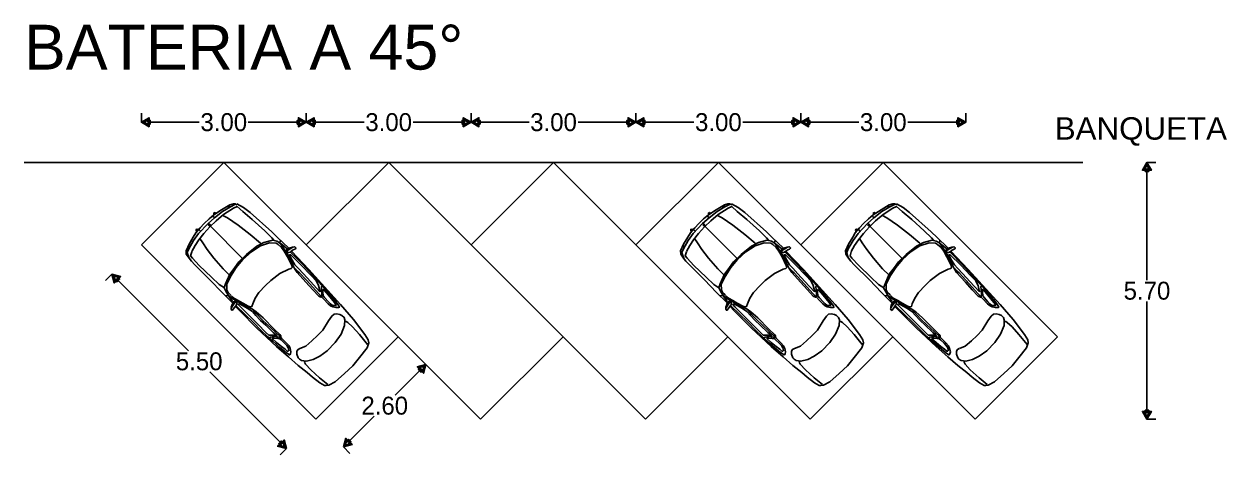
# Model space of a CAD drawing. Header units: millimetres. Extents: x 1475 to 1614, y 937 to 997.
# Drawn here: x 1586.7 to 1613.53, y 950.11 to 959.72 of the extents above; entities that cross this region are included whole.
import ezdxf

# ---------------------------------------------------------------- set-up
doc = ezdxf.new("R2010")
doc.units = ezdxf.units.MM
doc.styles.add('Century Gothic', font='GOTHIC.TTF')
doc.styles.get("Standard").update_dxf_attribs({"font": 'arial.ttf'})
doc.dimstyles.new('Mgc', dxfattribs={"dimscale": 50, "dimtxt": 0.008, "dimasz": 0.004, "dimexe": 0.004, "dimexo": 0, "dimgap": 0.0005, "dimtad": 0, "dimtih": 1, "dimtoh": 1, "dimzin": 1, "dimdsep": 46, "dimtxsty": 'Century Gothic', "dimblk": 'Flecha', "dimcen": 0, "dimclrd": 1, "dimclre": 1, "dimclrt": 256, "dimadec": 1, "dimazin": 0, "dimtfac": 1, "dimtofl": 0, "dimtmove": 0, "dimatfit": 3, "dimldrblk": 'Flecha', "dimfxl": 0, "dimfxlon": 1, "dimtolj": 1, "dimlwd": -1, "dimlwe": -1, "dimarcsym": 0})

# ---------------------------------------------------------------- blocks, each defined once
blk = doc.blocks.new('Flecha')
blk.add_hatch(color=256).paths.add_polyline_path([(-0.72, 0.05), (-1, 0.05), (-1, 0.2), (-0.87, 0.2), (-0.87, 0.5), (0, 0), (-0.87, -0.5), (-0.87, -0.2), (-1, -0.2), (-1, -0.05), (-0.72, -0.05), (-0.72, -0.24), (-0.3, 0), (-0.72, 0.24)])
blk.add_lwpolyline([(-0.72, 0.05), (-1, 0.05), (-1, 0.2), (-0.87, 0.2), (-0.87, 0.5), (0, 0), (-0.87, -0.5), (-0.87, -0.2), (-1, -0.2), (-1, -0.05), (-0.72, -0.05), (-0.72, -0.24), (-0.3, 0), (-0.72, 0.24), (-0.72, 0.05)])
blk = doc.blocks.new('*D54')
at = {"color": 1, "transparency": 16777216}
for p, q in [((1588.665, 954.136), (1588.524, 953.995)), ((1588.806, 953.995), (1590.374, 952.427)), ((1592.413, 950.388), (1590.845, 951.956)), ((1592.554, 950.247), (1592.413, 950.106))]:
    blk.add_line(p, q, dxfattribs=at)
at = {"layer": 'Defpoints', "color": 0, "transparency": 16777216}
for p in [(1589.32, 954.791), (1593.21, 950.902), (1592.554, 950.247)]:
    blk.add_point(p, dxfattribs=at)
at = {"color": 1, "transparency": 16777216, "xscale": 0.2, "yscale": 0.2, "zscale": 0.2}
for p, rotation in [((1588.665, 954.136), 134.9999999999983), ((1592.554, 950.247), 314.9999999999983)]:
    blk.add_blockref('Flecha', p, dxfattribs=dict(at, rotation=rotation))
at = {"transparency": 16777216, "insert": (1590.61, 952.191), "char_height": 0.4, "attachment_point": 5, "style": 'Century Gothic'}
blk.add_mtext('\\A1;5.50', dxfattribs=at)
blk = doc.blocks.new('*D55')
at = {"color": 1, "transparency": 16777216}
for p, q in [((1595.667, 952.121), (1595.809, 951.98)), ((1595.526, 951.98), (1594.983, 951.437)), ((1593.97, 950.424), (1594.513, 950.967)), ((1593.829, 950.283), (1593.97, 950.141))]:
    blk.add_line(p, q, dxfattribs=at)
at = {"layer": 'Defpoints', "color": 0, "transparency": 16777216}
for p in [(1595.048, 952.741), (1595.667, 952.121), (1593.21, 950.902)]:
    blk.add_point(p, dxfattribs=at)
at = {"color": 1, "transparency": 16777216, "xscale": 0.2, "yscale": 0.2, "zscale": 0.2}
for p, rotation in [((1595.667, 952.121), 45), ((1593.829, 950.283), 225)]:
    blk.add_blockref('Flecha', p, dxfattribs=dict(at, rotation=rotation))
at = {"transparency": 16777216, "insert": (1594.748, 951.202), "char_height": 0.4, "attachment_point": 5, "style": 'Century Gothic'}
blk.add_mtext('\\A1;2.60', dxfattribs=at)
blk = doc.blocks.new('*D56')
at = {"color": 1, "transparency": 16777216}
for p, q in [((1611.748, 956.63), (1611.948, 956.63)), ((1611.748, 956.43), (1611.748, 954.001)), ((1611.748, 951.102), (1611.748, 953.531)), ((1611.748, 950.902), (1611.948, 950.902))]:
    blk.add_line(p, q, dxfattribs=at)
at = {"layer": 'Defpoints', "color": 0, "transparency": 16777216}
for p in [(1607.917, 956.63), (1611.748, 956.63), (1607.917, 950.902)]:
    blk.add_point(p, dxfattribs=at)
at = {"color": 1, "transparency": 16777216, "xscale": 0.2, "yscale": 0.2, "zscale": 0.2}
for p, rotation in [((1611.748, 956.63), 90), ((1611.748, 950.902), 270)]:
    blk.add_blockref('Flecha', p, dxfattribs=dict(at, rotation=rotation))
at = {"transparency": 16777216, "insert": (1611.748, 953.766), "char_height": 0.4, "attachment_point": 5, "style": 'Century Gothic'}
blk.add_mtext('\\A1;5.70', dxfattribs=at)
blk = doc.blocks.new('*D57')
at = {"color": 1, "transparency": 16777216}
for p, q in [((1589.32, 957.525), (1589.32, 957.725)), ((1589.52, 957.525), (1590.613, 957.525)), ((1592.797, 957.525), (1591.705, 957.525)), ((1592.997, 957.525), (1592.997, 957.725))]:
    blk.add_line(p, q, dxfattribs=at)
at = {"layer": 'Defpoints', "color": 0, "transparency": 16777216}
for p in [(1592.997, 957.525), (1589.32, 954.791), (1592.997, 954.791)]:
    blk.add_point(p, dxfattribs=at)
at = {"color": 1, "transparency": 16777216, "xscale": 0.2, "yscale": 0.2, "zscale": 0.2, "rotation": 180}
blk.add_blockref('Flecha', (1589.32, 957.525), dxfattribs=at)
at = {"color": 1, "transparency": 16777216, "xscale": 0.2, "yscale": 0.2, "zscale": 0.2}
blk.add_blockref('Flecha', (1592.997, 957.525), dxfattribs=at)
at = {"transparency": 16777216, "insert": (1591.159, 957.525), "char_height": 0.4, "attachment_point": 5, "style": 'Century Gothic'}
blk.add_mtext('\\A1;3.00', dxfattribs=at)
blk = doc.blocks.new('*D58')
at = {"color": 1, "transparency": 16777216}
for p, q in [((1592.997, 957.525), (1592.997, 957.725)), ((1593.197, 957.525), (1594.29, 957.525)), ((1596.474, 957.525), (1595.382, 957.525)), ((1596.674, 957.525), (1596.674, 957.725))]:
    blk.add_line(p, q, dxfattribs=at)
at = {"layer": 'Defpoints', "color": 0, "transparency": 16777216}
for p in [(1596.674, 957.525), (1592.997, 954.791), (1596.674, 954.791)]:
    blk.add_point(p, dxfattribs=at)
at = {"color": 1, "transparency": 16777216, "xscale": 0.2, "yscale": 0.2, "zscale": 0.2, "rotation": 180}
blk.add_blockref('Flecha', (1592.997, 957.525), dxfattribs=at)
at = {"color": 1, "transparency": 16777216, "xscale": 0.2, "yscale": 0.2, "zscale": 0.2}
blk.add_blockref('Flecha', (1596.674, 957.525), dxfattribs=at)
at = {"transparency": 16777216, "insert": (1594.836, 957.525), "char_height": 0.4, "attachment_point": 5, "style": 'Century Gothic'}
blk.add_mtext('\\A1;3.00', dxfattribs=at)
blk = doc.blocks.new('*D59')
at = {"color": 1, "transparency": 16777216}
for p, q in [((1596.674, 957.525), (1596.674, 957.725)), ((1596.874, 957.525), (1597.967, 957.525)), ((1600.151, 957.525), (1599.059, 957.525)), ((1600.351, 957.525), (1600.351, 957.725))]:
    blk.add_line(p, q, dxfattribs=at)
at = {"layer": 'Defpoints', "color": 0, "transparency": 16777216}
for p in [(1600.351, 957.525), (1596.674, 954.791), (1600.351, 954.791)]:
    blk.add_point(p, dxfattribs=at)
at = {"color": 1, "transparency": 16777216, "xscale": 0.2, "yscale": 0.2, "zscale": 0.2, "rotation": 180}
blk.add_blockref('Flecha', (1596.674, 957.525), dxfattribs=at)
at = {"color": 1, "transparency": 16777216, "xscale": 0.2, "yscale": 0.2, "zscale": 0.2}
blk.add_blockref('Flecha', (1600.351, 957.525), dxfattribs=at)
at = {"transparency": 16777216, "insert": (1598.513, 957.525), "char_height": 0.4, "attachment_point": 5, "style": 'Century Gothic'}
blk.add_mtext('\\A1;3.00', dxfattribs=at)
blk = doc.blocks.new('*D60')
at = {"color": 1, "transparency": 16777216}
for p, q in [((1600.351, 957.525), (1600.351, 957.725)), ((1600.551, 957.525), (1601.643, 957.525)), ((1603.828, 957.525), (1602.736, 957.525)), ((1604.028, 957.525), (1604.028, 957.725))]:
    blk.add_line(p, q, dxfattribs=at)
at = {"layer": 'Defpoints', "color": 0, "transparency": 16777216}
for p in [(1604.028, 957.525), (1600.351, 954.791), (1604.028, 954.791)]:
    blk.add_point(p, dxfattribs=at)
at = {"color": 1, "transparency": 16777216, "xscale": 0.2, "yscale": 0.2, "zscale": 0.2, "rotation": 180}
blk.add_blockref('Flecha', (1600.351, 957.525), dxfattribs=at)
at = {"color": 1, "transparency": 16777216, "xscale": 0.2, "yscale": 0.2, "zscale": 0.2}
blk.add_blockref('Flecha', (1604.028, 957.525), dxfattribs=at)
at = {"transparency": 16777216, "insert": (1602.19, 957.525), "char_height": 0.4, "attachment_point": 5, "style": 'Century Gothic'}
blk.add_mtext('\\A1;3.00', dxfattribs=at)
blk = doc.blocks.new('*D61')
at = {"color": 1, "transparency": 16777216}
for p, q in [((1604.028, 957.525), (1604.028, 957.725)), ((1604.228, 957.525), (1605.32, 957.525)), ((1607.505, 957.525), (1606.413, 957.525)), ((1607.705, 957.525), (1607.705, 957.725))]:
    blk.add_line(p, q, dxfattribs=at)
at = {"layer": 'Defpoints', "color": 0, "transparency": 16777216}
for p in [(1607.705, 957.525), (1604.028, 954.791), (1607.705, 954.791)]:
    blk.add_point(p, dxfattribs=at)
at = {"color": 1, "transparency": 16777216, "xscale": 0.2, "yscale": 0.2, "zscale": 0.2, "rotation": 180}
blk.add_blockref('Flecha', (1604.028, 957.525), dxfattribs=at)
at = {"color": 1, "transparency": 16777216, "xscale": 0.2, "yscale": 0.2, "zscale": 0.2}
blk.add_blockref('Flecha', (1607.705, 957.525), dxfattribs=at)
at = {"transparency": 16777216, "insert": (1605.867, 957.525), "char_height": 0.4, "attachment_point": 5, "style": 'Century Gothic'}
blk.add_mtext('\\A1;3.00', dxfattribs=at)

msp = doc.modelspace()

# ---------------------------------------------------------------- linework, layer by layer
for p, q in [((1586.704, 956.63), (1610.321, 956.63)), ((1591.159, 956.63), (1589.32, 954.791)), ((1591.159, 956.63), (1589.32, 954.791)), ((1595.048, 952.741), (1591.159, 956.63)), ((1595.048, 952.741), (1591.159, 956.63)), ((1594.836, 956.63), (1592.997, 954.791)), ((1594.836, 956.63), (1592.997, 954.791)), ((1598.725, 952.741), (1594.836, 956.63)), ((1598.725, 952.741), (1594.836, 956.63)), ((1598.513, 956.63), (1596.674, 954.791)), ((1598.513, 956.63), (1596.674, 954.791)), ((1602.402, 952.741), (1598.513, 956.63)), ((1602.402, 952.741), (1598.513, 956.63)), ((1602.19, 956.63), (1600.351, 954.791)), ((1602.19, 956.63), (1600.351, 954.791)), ((1606.079, 952.741), (1602.19, 956.63)), ((1606.079, 952.741), (1602.19, 956.63)), ((1605.867, 956.63), (1604.028, 954.791)), ((1605.867, 956.63), (1604.028, 954.791)), ((1609.756, 952.741), (1605.867, 956.63)), ((1609.756, 952.741), (1605.867, 956.63)), ((1589.32, 954.791), (1593.21, 950.902)), ((1589.32, 954.791), (1593.21, 950.902)), ((1592.997, 954.791), (1596.886, 950.902)), ((1592.997, 954.791), (1596.886, 950.902)), ((1596.674, 954.791), (1600.563, 950.902)), ((1596.674, 954.791), (1600.563, 950.902)), ((1600.351, 954.791), (1604.24, 950.902)), ((1600.351, 954.791), (1604.24, 950.902)), ((1604.028, 954.791), (1607.917, 950.902)), ((1604.028, 954.791), (1607.917, 950.902)), ((1593.21, 950.902), (1595.048, 952.741)), ((1593.21, 950.902), (1595.048, 952.741)), ((1596.886, 950.902), (1598.725, 952.741)), ((1596.886, 950.902), (1598.725, 952.741)), ((1600.563, 950.902), (1602.402, 952.741)), ((1600.563, 950.902), (1602.402, 952.741)), ((1604.24, 950.902), (1606.079, 952.741)), ((1604.24, 950.902), (1606.079, 952.741)), ((1607.917, 950.902), (1609.756, 952.741)), ((1607.917, 950.902), (1609.756, 952.741))]:
    msp.add_line(p, q)
at = {"color": 0, "linetype": 'ByBlock'}
for points in [[(1591.344, 953.503), (1591.119, 953.727), (1590.849, 954.012), (1590.512, 954.349), (1590.435, 954.426), (1590.383, 954.492), (1590.321, 954.583), (1590.316, 954.661), (1590.385, 954.807), (1590.477, 954.961), (1590.533, 955.057), (1590.63, 955.169), (1590.721, 955.268), (1590.829, 955.368), (1590.937, 955.46), (1591.11, 955.571), (1591.292, 955.683), (1591.372, 955.708), (1591.422, 955.705)], [(1590.387, 954.491), (1590.364, 954.553), (1590.345, 954.619), (1590.378, 954.7), (1590.486, 954.885), (1590.596, 955.041), (1590.807, 955.268), (1590.952, 955.397), (1591.128, 955.535), (1591.305, 955.642), (1591.422, 955.696), (1591.459, 955.687)], [(1590.445, 954.642), (1590.519, 954.778), (1590.604, 954.901), (1590.716, 955.045), (1590.851, 955.195), (1590.987, 955.324), (1591.156, 955.469), (1591.374, 955.61), (1591.455, 955.644), (1591.581, 955.537), (1591.793, 955.353), (1592.072, 955.103), (1592.231, 954.944), (1592.278, 954.897)], [(1591.25, 955.649), (1591.301, 955.646)], [(1591.452, 955.703), (1591.601, 955.627), (1591.745, 955.511), (1592.229, 955.085), (1592.359, 954.955), (1592.602, 954.726)], [(1602.375, 953.503), (1602.15, 953.727), (1601.88, 954.012), (1601.543, 954.349), (1601.466, 954.426), (1601.414, 954.492), (1601.352, 954.583), (1601.347, 954.661), (1601.415, 954.807), (1601.508, 954.961), (1601.564, 955.057), (1601.661, 955.169), (1601.752, 955.268), (1601.86, 955.368), (1601.968, 955.46), (1602.141, 955.571), (1602.323, 955.683), (1602.402, 955.708), (1602.453, 955.705)], [(1601.418, 954.491), (1601.395, 954.553), (1601.375, 954.619), (1601.409, 954.7), (1601.517, 954.885), (1601.627, 955.041), (1601.838, 955.268), (1601.983, 955.397), (1602.159, 955.535), (1602.336, 955.642), (1602.453, 955.696), (1602.49, 955.687)], [(1601.476, 954.642), (1601.55, 954.778), (1601.634, 954.901), (1601.747, 955.045), (1601.881, 955.195), (1602.018, 955.324), (1602.187, 955.469), (1602.405, 955.61), (1602.486, 955.644), (1602.612, 955.537), (1602.824, 955.353), (1603.103, 955.103), (1603.262, 954.944), (1603.309, 954.897)], [(1602.281, 955.649), (1602.332, 955.646)], [(1602.483, 955.703), (1602.631, 955.627), (1602.776, 955.511), (1603.26, 955.085), (1603.39, 954.955), (1603.633, 954.726)], [(1606.052, 953.503), (1605.827, 953.727), (1605.557, 954.012), (1605.22, 954.349), (1605.143, 954.426), (1605.091, 954.492), (1605.029, 954.583), (1605.024, 954.661), (1605.092, 954.807), (1605.185, 954.961), (1605.241, 955.057), (1605.338, 955.169), (1605.429, 955.268), (1605.537, 955.368), (1605.645, 955.46), (1605.818, 955.571), (1606, 955.683), (1606.079, 955.708), (1606.13, 955.705)], [(1605.095, 954.491), (1605.072, 954.553), (1605.052, 954.619), (1605.086, 954.7), (1605.194, 954.885), (1605.304, 955.041), (1605.514, 955.268), (1605.66, 955.397), (1605.836, 955.535), (1606.013, 955.642), (1606.13, 955.696), (1606.167, 955.687)], [(1605.153, 954.642), (1605.226, 954.778), (1605.311, 954.901), (1605.424, 955.045), (1605.558, 955.195), (1605.695, 955.324), (1605.863, 955.469), (1606.082, 955.61), (1606.163, 955.644), (1606.289, 955.537), (1606.501, 955.353), (1606.78, 955.103), (1606.939, 954.944), (1606.986, 954.897)], [(1605.958, 955.649), (1606.009, 955.646)], [(1606.16, 955.703), (1606.308, 955.627), (1606.453, 955.511), (1606.937, 955.085), (1607.067, 954.955), (1607.31, 954.726)], [(1590.916, 955.424), (1590.944, 955.405)], [(1590.983, 955.499), (1590.963, 955.509), (1590.946, 955.508), (1590.936, 955.498), (1590.939, 955.486), (1590.946, 955.469)], [(1591.14, 955.446), (1591.242, 955.392), (1591.478, 955.232), (1591.747, 955.02), (1591.976, 954.829)], [(1601.947, 955.424), (1601.975, 955.405)], [(1602.014, 955.499), (1601.994, 955.509), (1601.977, 955.508), (1601.967, 955.498), (1601.97, 955.486), (1601.977, 955.469)], [(1602.171, 955.446), (1602.273, 955.392), (1602.509, 955.232), (1602.778, 955.02), (1603.007, 954.829)], [(1605.624, 955.424), (1605.652, 955.405)], [(1605.691, 955.499), (1605.671, 955.509), (1605.654, 955.508), (1605.644, 955.498), (1605.647, 955.486), (1605.654, 955.469)], [(1605.848, 955.446), (1605.95, 955.392), (1606.186, 955.232), (1606.455, 955.02), (1606.684, 954.829)], [(1590.582, 955.136), (1590.566, 955.143), (1590.544, 955.136), (1590.542, 955.119), (1590.544, 955.098)], [(1590.613, 955.129), (1590.64, 955.093)], [(1590.809, 955.239), (1590.828, 955.219), (1590.836, 955.212), (1590.85, 955.226), (1590.856, 955.239), (1590.844, 955.251), (1590.823, 955.253), (1590.814, 955.244)], [(1590.867, 955.201), (1591.572, 954.496)], [(1601.613, 955.136), (1601.596, 955.143), (1601.575, 955.136), (1601.573, 955.119), (1601.575, 955.098)], [(1601.644, 955.129), (1601.67, 955.093)], [(1601.84, 955.239), (1601.859, 955.219), (1601.867, 955.212), (1601.881, 955.226), (1601.887, 955.239), (1601.875, 955.251), (1601.854, 955.253), (1601.844, 955.244)], [(1601.898, 955.201), (1602.603, 954.496)], [(1605.29, 955.136), (1605.273, 955.143), (1605.252, 955.136), (1605.25, 955.119), (1605.252, 955.098)], [(1605.321, 955.129), (1605.347, 955.093)], [(1605.516, 955.239), (1605.536, 955.219), (1605.544, 955.212), (1605.558, 955.226), (1605.564, 955.239), (1605.552, 955.251), (1605.531, 955.253), (1605.521, 955.244)], [(1605.575, 955.201), (1606.28, 954.496)], [(1590.628, 954.931), (1590.689, 954.833), (1590.791, 954.685), (1590.938, 954.492), (1591.144, 954.258), (1591.288, 954.114)], [(1592.574, 954.703), (1592.465, 954.79), (1592.397, 954.847), (1592.341, 954.871), (1592.25, 954.896), (1592.054, 954.842), (1591.899, 954.758), (1591.666, 954.579), (1591.497, 954.41), (1591.406, 954.284), (1591.294, 954.135), (1591.199, 953.925), (1591.165, 953.829), (1591.207, 953.755), (1591.27, 953.648), (1591.356, 953.53)], [(1591.328, 953.644), (1591.382, 953.601), (1591.48, 953.547), (1591.582, 953.489), (1591.702, 953.422), (1591.75, 953.408), (1591.785, 953.416), (1591.805, 953.472), (1591.862, 953.6), (1591.943, 953.725), (1592.091, 953.882), (1592.205, 953.996), (1592.411, 954.149), (1592.606, 954.246), (1592.662, 954.267), (1592.684, 954.288), (1592.673, 954.331), (1592.58, 954.523), (1592.509, 954.648), (1592.449, 954.73), (1592.372, 954.796), (1592.327, 954.83), (1592.18, 954.835), (1591.978, 954.766), (1591.774, 954.633), (1591.586, 954.463), (1591.436, 954.286), (1591.309, 954.088), (1591.223, 953.913), (1591.225, 953.791), (1591.253, 953.73), (1591.302, 953.681), (1591.325, 953.659)], [(1592.423, 954.896), (1592.411, 954.837), (1592.462, 954.76), (1592.576, 954.58), (1592.692, 954.354), (1592.738, 954.261), (1592.794, 954.173), (1592.99, 953.958), (1593.143, 953.785), (1593.276, 953.645), (1593.324, 953.624), (1593.346, 953.635), (1593.347, 953.679), (1593.34, 953.79), (1593.336, 953.86), (1593.35, 953.879), (1593.36, 953.894)], [(1601.659, 954.931), (1601.72, 954.833), (1601.822, 954.685), (1601.969, 954.492), (1602.175, 954.258), (1602.319, 954.114)], [(1603.604, 954.703), (1603.496, 954.79), (1603.428, 954.847), (1603.371, 954.871), (1603.281, 954.896), (1603.085, 954.842), (1602.93, 954.758), (1602.697, 954.579), (1602.528, 954.41), (1602.437, 954.284), (1602.324, 954.135), (1602.23, 953.925), (1602.196, 953.829), (1602.238, 953.755), (1602.3, 953.648), (1602.387, 953.53)], [(1602.359, 953.644), (1602.413, 953.601), (1602.511, 953.547), (1602.612, 953.489), (1602.733, 953.422), (1602.781, 953.408), (1602.816, 953.416), (1602.836, 953.472), (1602.893, 953.6), (1602.974, 953.725), (1603.121, 953.882), (1603.236, 953.996), (1603.442, 954.149), (1603.637, 954.246), (1603.693, 954.267), (1603.715, 954.288), (1603.704, 954.331), (1603.611, 954.523), (1603.54, 954.648), (1603.48, 954.73), (1603.403, 954.796), (1603.358, 954.83), (1603.211, 954.835), (1603.009, 954.766), (1602.805, 954.633), (1602.616, 954.463), (1602.467, 954.286), (1602.339, 954.088), (1602.253, 953.913), (1602.256, 953.791), (1602.284, 953.73), (1602.333, 953.681), (1602.355, 953.659)], [(1603.454, 954.896), (1603.442, 954.837), (1603.493, 954.76), (1603.607, 954.58), (1603.723, 954.354), (1603.769, 954.261), (1603.825, 954.173), (1604.021, 953.958), (1604.174, 953.785), (1604.307, 953.645), (1604.355, 953.624), (1604.376, 953.635), (1604.378, 953.679), (1604.371, 953.79), (1604.366, 953.86), (1604.38, 953.879), (1604.391, 953.894)], [(1605.336, 954.931), (1605.397, 954.833), (1605.499, 954.685), (1605.646, 954.492), (1605.852, 954.258), (1605.996, 954.114)], [(1607.281, 954.703), (1607.173, 954.79), (1607.105, 954.847), (1607.048, 954.871), (1606.958, 954.896), (1606.762, 954.842), (1606.607, 954.758), (1606.374, 954.579), (1606.205, 954.41), (1606.114, 954.284), (1606.001, 954.135), (1605.907, 953.925), (1605.873, 953.829), (1605.915, 953.755), (1605.977, 953.648), (1606.064, 953.53)], [(1606.036, 953.644), (1606.09, 953.601), (1606.188, 953.547), (1606.289, 953.489), (1606.41, 953.422), (1606.458, 953.408), (1606.493, 953.416), (1606.513, 953.472), (1606.57, 953.6), (1606.651, 953.725), (1606.798, 953.882), (1606.912, 953.996), (1607.119, 954.149), (1607.314, 954.246), (1607.37, 954.267), (1607.392, 954.288), (1607.381, 954.331), (1607.288, 954.523), (1607.217, 954.648), (1607.157, 954.73), (1607.08, 954.796), (1607.035, 954.83), (1606.888, 954.835), (1606.686, 954.766), (1606.482, 954.633), (1606.293, 954.463), (1606.144, 954.286), (1606.016, 954.088), (1605.93, 953.913), (1605.933, 953.791), (1605.961, 953.73), (1606.01, 953.681), (1606.032, 953.659)], [(1607.131, 954.896), (1607.119, 954.837), (1607.17, 954.76), (1607.284, 954.58), (1607.4, 954.354), (1607.446, 954.261), (1607.502, 954.173), (1607.698, 953.958), (1607.851, 953.785), (1607.984, 953.645), (1608.032, 953.624), (1608.053, 953.635), (1608.055, 953.679), (1608.048, 953.79), (1608.043, 953.86), (1608.057, 953.879), (1608.067, 953.894)], [(1590.377, 954.776), (1590.39, 954.735)], [(1590.444, 954.633), (1590.418, 954.545), (1590.46, 954.494), (1590.611, 954.334), (1590.884, 954.071), (1591.056, 953.908), (1591.172, 953.83)], [(1592.666, 954.648), (1593.055, 954.245), (1593.763, 953.464), (1594.055, 953.129), (1594.307, 952.791), (1594.38, 952.674), (1594.392, 952.604), (1594.356, 952.497), (1594.184, 952.278), (1594.036, 952.094), (1593.85, 951.92), (1593.643, 951.737), (1593.5, 951.664), (1593.44, 951.652), (1593.408, 951.655), (1593.303, 951.716), (1593.14, 951.837), (1593.02, 951.941), (1592.821, 952.097), (1592.6, 952.29), (1592.338, 952.523), (1591.898, 952.934), (1591.514, 953.318), (1591.419, 953.413)], [(1592.707, 954.74), (1592.69, 954.743), (1592.615, 954.72), (1592.586, 954.708), (1592.573, 954.694), (1592.561, 954.675), (1592.561, 954.661), (1592.57, 954.642), (1592.582, 954.627), (1592.594, 954.622), (1592.612, 954.624), (1592.636, 954.631), (1592.662, 954.648), (1592.682, 954.664), (1592.707, 954.679), (1592.741, 954.695), (1592.762, 954.708), (1592.765, 954.719), (1592.764, 954.727), (1592.756, 954.735), (1592.742, 954.746), (1592.733, 954.746), (1592.702, 954.737), (1592.637, 954.701), (1592.565, 954.655)], [(1592.649, 954.631), (1592.918, 954.35), (1593.204, 954.044), (1593.408, 953.82), (1593.655, 953.528), (1593.725, 953.432), (1593.736, 953.4), (1593.718, 953.393), (1593.657, 953.396), (1593.587, 953.406), (1593.54, 953.434), (1593.485, 953.475), (1593.276, 953.698), (1593, 954), (1592.849, 954.164), (1592.784, 954.222), (1592.753, 954.254)], [(1601.408, 954.776), (1601.421, 954.735)], [(1601.475, 954.633), (1601.449, 954.545), (1601.491, 954.494), (1601.642, 954.334), (1601.915, 954.071), (1602.086, 953.908), (1602.203, 953.83)], [(1603.697, 954.648), (1604.086, 954.245), (1604.794, 953.464), (1605.086, 953.129), (1605.338, 952.791), (1605.411, 952.674), (1605.423, 952.604), (1605.386, 952.497), (1605.215, 952.278), (1605.067, 952.094), (1604.881, 951.92), (1604.674, 951.737), (1604.531, 951.664), (1604.471, 951.652), (1604.439, 951.655), (1604.334, 951.716), (1604.171, 951.837), (1604.051, 951.941), (1603.852, 952.097), (1603.631, 952.29), (1603.369, 952.523), (1602.929, 952.934), (1602.545, 953.318), (1602.45, 953.413)], [(1603.737, 954.74), (1603.721, 954.743), (1603.646, 954.72), (1603.617, 954.708), (1603.603, 954.694), (1603.591, 954.675), (1603.592, 954.661), (1603.6, 954.642), (1603.613, 954.627), (1603.625, 954.622), (1603.643, 954.624), (1603.667, 954.631), (1603.693, 954.648), (1603.713, 954.664), (1603.738, 954.679), (1603.772, 954.695), (1603.793, 954.708), (1603.796, 954.719), (1603.795, 954.727), (1603.787, 954.735), (1603.772, 954.746), (1603.764, 954.746), (1603.733, 954.737), (1603.668, 954.701), (1603.595, 954.655)], [(1603.68, 954.631), (1603.949, 954.35), (1604.235, 954.044), (1604.439, 953.82), (1604.686, 953.528), (1604.756, 953.432), (1604.767, 953.4), (1604.749, 953.393), (1604.687, 953.396), (1604.618, 953.406), (1604.571, 953.434), (1604.516, 953.475), (1604.306, 953.698), (1604.031, 954), (1603.88, 954.164), (1603.815, 954.222), (1603.783, 954.254)], [(1605.085, 954.776), (1605.098, 954.735)], [(1605.152, 954.633), (1605.126, 954.545), (1605.168, 954.494), (1605.319, 954.334), (1605.592, 954.071), (1605.763, 953.908), (1605.88, 953.83)], [(1607.374, 954.648), (1607.763, 954.245), (1608.471, 953.464), (1608.763, 953.129), (1609.015, 952.791), (1609.088, 952.674), (1609.1, 952.604), (1609.063, 952.497), (1608.892, 952.278), (1608.744, 952.094), (1608.558, 951.92), (1608.351, 951.737), (1608.208, 951.664), (1608.148, 951.652), (1608.115, 951.655), (1608.011, 951.716), (1607.848, 951.837), (1607.728, 951.941), (1607.529, 952.097), (1607.308, 952.29), (1607.046, 952.523), (1606.606, 952.934), (1606.222, 953.318), (1606.127, 953.413)], [(1607.414, 954.74), (1607.398, 954.743), (1607.323, 954.72), (1607.294, 954.708), (1607.28, 954.694), (1607.268, 954.675), (1607.269, 954.661), (1607.277, 954.642), (1607.289, 954.627), (1607.302, 954.622), (1607.32, 954.624), (1607.344, 954.631), (1607.37, 954.648), (1607.39, 954.664), (1607.415, 954.679), (1607.449, 954.695), (1607.47, 954.708), (1607.473, 954.719), (1607.472, 954.727), (1607.464, 954.735), (1607.449, 954.746), (1607.441, 954.746), (1607.41, 954.737), (1607.345, 954.701), (1607.272, 954.655)], [(1607.357, 954.631), (1607.626, 954.35), (1607.912, 954.044), (1608.116, 953.82), (1608.363, 953.528), (1608.433, 953.432), (1608.444, 953.4), (1608.426, 953.393), (1608.364, 953.396), (1608.295, 953.406), (1608.248, 953.434), (1608.193, 953.475), (1607.983, 953.698), (1607.708, 954), (1607.557, 954.164), (1607.492, 954.222), (1607.46, 954.254)], [(1591.201, 953.657), (1591.241, 953.661), (1591.284, 953.649), (1591.361, 953.59), (1591.495, 953.511), (1591.64, 953.434), (1591.738, 953.386), (1591.799, 953.356), (1591.884, 953.295), (1592.037, 953.16), (1592.285, 952.913), (1592.409, 952.789), (1592.431, 952.761), (1592.432, 952.741), (1592.421, 952.721), (1592.384, 952.734), (1592.274, 952.745), (1592.2, 952.732), (1592.174, 952.716), (1592.164, 952.701)], [(1591.328, 953.382), (1591.324, 953.402), (1591.336, 953.435), (1591.35, 953.476), (1591.362, 953.505), (1591.382, 953.522), (1591.402, 953.529), (1591.421, 953.524), (1591.438, 953.514), (1591.446, 953.502), (1591.446, 953.481), (1591.444, 953.461), (1591.435, 953.443), (1591.424, 953.428), (1591.392, 953.384), (1591.354, 953.335), (1591.346, 953.33), (1591.338, 953.331), (1591.33, 953.34), (1591.324, 953.35), (1591.322, 953.367), (1591.327, 953.377), (1591.338, 953.4), (1591.379, 953.462), (1591.408, 953.505), (1591.423, 953.522)], [(1592.16, 952.778), (1592.21, 952.778), (1592.285, 952.777), (1592.345, 952.76), (1592.328, 952.784), (1592.261, 952.838), (1592.094, 952.999), (1591.979, 953.107), (1591.876, 953.216), (1591.796, 953.303), (1591.742, 953.344), (1591.645, 953.399), (1591.508, 953.474), (1591.479, 953.465), (1591.486, 953.452), (1591.529, 953.409), (1591.671, 953.268), (1591.923, 953.015), (1592.092, 952.846), (1592.16, 952.778)], [(1602.232, 953.657), (1602.271, 953.661), (1602.315, 953.649), (1602.392, 953.59), (1602.526, 953.511), (1602.671, 953.434), (1602.769, 953.386), (1602.83, 953.356), (1602.915, 953.295), (1603.068, 953.16), (1603.316, 952.913), (1603.439, 952.789), (1603.462, 952.761), (1603.463, 952.741), (1603.452, 952.721), (1603.415, 952.734), (1603.305, 952.745), (1603.231, 952.732), (1603.205, 952.716), (1603.195, 952.701)], [(1602.358, 953.382), (1602.355, 953.402), (1602.367, 953.435), (1602.38, 953.476), (1602.392, 953.505), (1602.413, 953.522), (1602.433, 953.529), (1602.452, 953.524), (1602.469, 953.514), (1602.477, 953.502), (1602.477, 953.481), (1602.475, 953.461), (1602.466, 953.443), (1602.455, 953.428), (1602.423, 953.384), (1602.385, 953.335), (1602.376, 953.33), (1602.369, 953.331), (1602.361, 953.34), (1602.355, 953.35), (1602.353, 953.367), (1602.357, 953.377), (1602.369, 953.4), (1602.41, 953.462), (1602.438, 953.505), (1602.454, 953.522)], [(1603.191, 952.778), (1603.241, 952.778), (1603.316, 952.777), (1603.376, 952.76), (1603.358, 952.784), (1603.292, 952.838), (1603.124, 952.999), (1603.01, 953.107), (1602.907, 953.216), (1602.827, 953.303), (1602.773, 953.344), (1602.676, 953.399), (1602.539, 953.474), (1602.51, 953.465), (1602.517, 953.452), (1602.56, 953.409), (1602.701, 953.268), (1602.954, 953.015), (1603.123, 952.846), (1603.191, 952.778)], [(1605.909, 953.657), (1605.948, 953.661), (1605.992, 953.649), (1606.069, 953.59), (1606.203, 953.511), (1606.348, 953.434), (1606.446, 953.386), (1606.507, 953.356), (1606.592, 953.295), (1606.745, 953.16), (1606.993, 952.913), (1607.116, 952.789), (1607.139, 952.761), (1607.139, 952.741), (1607.129, 952.721), (1607.092, 952.734), (1606.982, 952.745), (1606.908, 952.732), (1606.881, 952.716), (1606.872, 952.701)], [(1606.035, 953.382), (1606.032, 953.402), (1606.044, 953.435), (1606.057, 953.476), (1606.069, 953.505), (1606.09, 953.522), (1606.109, 953.529), (1606.129, 953.524), (1606.146, 953.514), (1606.154, 953.502), (1606.154, 953.481), (1606.152, 953.461), (1606.143, 953.443), (1606.132, 953.428), (1606.1, 953.384), (1606.062, 953.335), (1606.053, 953.33), (1606.046, 953.331), (1606.038, 953.34), (1606.032, 953.35), (1606.03, 953.367), (1606.034, 953.377), (1606.046, 953.4), (1606.087, 953.462), (1606.115, 953.505), (1606.13, 953.522)], [(1606.868, 952.778), (1606.918, 952.778), (1606.993, 952.777), (1607.053, 952.76), (1607.035, 952.784), (1606.969, 952.838), (1606.801, 952.999), (1606.687, 953.107), (1606.584, 953.216), (1606.504, 953.303), (1606.45, 953.344), (1606.353, 953.399), (1606.216, 953.474), (1606.187, 953.465), (1606.194, 953.452), (1606.237, 953.409), (1606.378, 953.268), (1606.631, 953.015), (1606.8, 952.846), (1606.868, 952.778)], [(1591.434, 953.43), (1591.622, 953.249), (1591.819, 953.058), (1591.988, 952.889), (1592.14, 952.743), (1592.25, 952.645), (1592.411, 952.503), (1592.547, 952.392), (1592.622, 952.335), (1592.63, 952.339), (1592.646, 952.36), (1592.656, 952.405), (1592.639, 952.479), (1592.614, 952.54), (1592.552, 952.609), (1592.448, 952.707), (1592.423, 952.738), (1592.301, 952.848), (1592.126, 953.016), (1592.014, 953.122), (1591.901, 953.235), (1591.851, 953.291), (1591.818, 953.33)], [(1592.854, 952.483), (1592.814, 952.458), (1592.789, 952.418), (1592.79, 952.351), (1592.821, 952.274), (1592.846, 952.24), (1592.894, 952.211), (1593.001, 952.196), (1593.152, 952.232), (1593.298, 952.309), (1593.465, 952.431), (1593.646, 952.612), (1593.774, 952.801), (1593.852, 952.993), (1593.856, 953.12), (1593.84, 953.172), (1593.795, 953.218), (1593.746, 953.238), (1593.677, 953.252), (1593.617, 953.246), (1593.567, 953.204), (1593.494, 953.1), (1593.368, 952.891), (1593.251, 952.766), (1593.126, 952.649), (1592.989, 952.534), (1592.858, 952.479)], [(1602.465, 953.43), (1602.652, 953.249), (1602.85, 953.058), (1603.019, 952.889), (1603.171, 952.743), (1603.281, 952.645), (1603.442, 952.503), (1603.578, 952.392), (1603.653, 952.335), (1603.661, 952.339), (1603.677, 952.36), (1603.687, 952.405), (1603.67, 952.479), (1603.645, 952.54), (1603.583, 952.609), (1603.479, 952.707), (1603.454, 952.738), (1603.331, 952.848), (1603.157, 953.016), (1603.045, 953.122), (1602.931, 953.235), (1602.882, 953.291), (1602.849, 953.33)], [(1603.885, 952.483), (1603.845, 952.458), (1603.82, 952.418), (1603.821, 952.351), (1603.852, 952.274), (1603.877, 952.24), (1603.925, 952.211), (1604.032, 952.196), (1604.182, 952.232), (1604.329, 952.309), (1604.496, 952.431), (1604.677, 952.612), (1604.805, 952.801), (1604.883, 952.993), (1604.887, 953.12), (1604.871, 953.172), (1604.825, 953.218), (1604.777, 953.238), (1604.707, 953.252), (1604.648, 953.246), (1604.598, 953.204), (1604.525, 953.1), (1604.399, 952.891), (1604.282, 952.766), (1604.157, 952.649), (1604.02, 952.534), (1603.889, 952.479)], [(1606.142, 953.43), (1606.329, 953.249), (1606.527, 953.058), (1606.696, 952.889), (1606.848, 952.743), (1606.958, 952.645), (1607.119, 952.503), (1607.255, 952.392), (1607.329, 952.335), (1607.338, 952.339), (1607.354, 952.36), (1607.364, 952.405), (1607.347, 952.479), (1607.322, 952.54), (1607.26, 952.609), (1607.155, 952.707), (1607.131, 952.738), (1607.008, 952.848), (1606.834, 953.016), (1606.722, 953.122), (1606.608, 953.235), (1606.558, 953.291), (1606.526, 953.33)], [(1607.562, 952.483), (1607.522, 952.458), (1607.497, 952.418), (1607.498, 952.351), (1607.529, 952.274), (1607.554, 952.24), (1607.602, 952.211), (1607.709, 952.196), (1607.859, 952.232), (1608.005, 952.309), (1608.173, 952.431), (1608.354, 952.612), (1608.482, 952.801), (1608.56, 952.993), (1608.564, 953.12), (1608.548, 953.172), (1608.502, 953.218), (1608.454, 953.238), (1608.384, 953.252), (1608.325, 953.246), (1608.275, 953.204), (1608.201, 953.1), (1608.076, 952.891), (1607.959, 952.766), (1607.834, 952.649), (1607.697, 952.534), (1607.566, 952.479)], [(1593.869, 953.079), (1593.89, 953.085), (1593.925, 953.059), (1594.033, 952.961), (1594.184, 952.792), (1594.367, 952.571)], [(1604.899, 953.079), (1604.921, 953.085), (1604.956, 953.059), (1605.064, 952.961), (1605.215, 952.792), (1605.398, 952.571)], [(1608.576, 953.079), (1608.598, 953.085), (1608.633, 953.059), (1608.741, 952.961), (1608.892, 952.792), (1609.075, 952.571)], [(1592.236, 952.702), (1592.336, 952.615), (1592.446, 952.523), (1592.526, 952.462), (1592.575, 952.42), (1592.594, 952.419), (1592.609, 952.434), (1592.596, 952.497), (1592.565, 952.546), (1592.514, 952.597), (1592.436, 952.669), (1592.407, 952.692), (1592.361, 952.701), (1592.284, 952.71), (1592.231, 952.707)], [(1603.267, 952.702), (1603.367, 952.615), (1603.477, 952.523), (1603.557, 952.462), (1603.605, 952.42), (1603.625, 952.419), (1603.64, 952.434), (1603.627, 952.497), (1603.596, 952.546), (1603.545, 952.597), (1603.466, 952.669), (1603.438, 952.692), (1603.392, 952.701), (1603.315, 952.71), (1603.262, 952.707)], [(1606.944, 952.702), (1607.044, 952.615), (1607.154, 952.523), (1607.234, 952.462), (1607.282, 952.42), (1607.302, 952.419), (1607.317, 952.434), (1607.304, 952.497), (1607.273, 952.546), (1607.222, 952.597), (1607.143, 952.669), (1607.115, 952.692), (1607.069, 952.701), (1606.992, 952.71), (1606.939, 952.707)], [(1592.964, 952.197), (1592.961, 952.171), (1592.982, 952.131), (1593.1, 952.005), (1593.296, 951.827), (1593.478, 951.674)], [(1603.995, 952.197), (1603.992, 952.171), (1604.013, 952.131), (1604.131, 952.005), (1604.327, 951.827), (1604.508, 951.674)], [(1607.672, 952.197), (1607.669, 952.171), (1607.69, 952.131), (1607.808, 952.005), (1608.004, 951.827), (1608.185, 951.674)]]:
    msp.add_lwpolyline(points, dxfattribs=at)
for points in [[(1593.302, 953.744), (1593.09, 953.97), (1592.933, 954.142), (1592.816, 954.269), (1592.746, 954.349), (1592.683, 954.452), (1592.623, 954.571), (1592.637, 954.572), (1592.654, 954.565), (1592.888, 954.336), (1593.107, 954.108), (1593.222, 953.988), (1593.241, 953.954), (1593.274, 953.881), (1593.301, 953.77)], [(1604.333, 953.744), (1604.121, 953.97), (1603.964, 954.142), (1603.847, 954.269), (1603.777, 954.349), (1603.714, 954.452), (1603.654, 954.571), (1603.668, 954.572), (1603.685, 954.565), (1603.919, 954.336), (1604.137, 954.108), (1604.253, 953.988), (1604.272, 953.954), (1604.305, 953.881), (1604.331, 953.77)], [(1608.01, 953.744), (1607.798, 953.97), (1607.641, 954.142), (1607.524, 954.269), (1607.454, 954.349), (1607.391, 954.452), (1607.331, 954.571), (1607.345, 954.572), (1607.362, 954.565), (1607.596, 954.336), (1607.814, 954.108), (1607.93, 953.988), (1607.948, 953.954), (1607.981, 953.881), (1608.008, 953.77)], [(1593.376, 953.661), (1593.371, 953.734), (1593.373, 953.786), (1593.378, 953.798), (1593.391, 953.791), (1593.493, 953.672), (1593.628, 953.509), (1593.66, 953.463), (1593.664, 953.444), (1593.658, 953.433), (1593.634, 953.435), (1593.583, 953.441), (1593.538, 953.477), (1593.494, 953.518), (1593.406, 953.615), (1593.384, 953.646)], [(1604.407, 953.661), (1604.402, 953.734), (1604.403, 953.786), (1604.408, 953.798), (1604.422, 953.791), (1604.524, 953.672), (1604.658, 953.509), (1604.691, 953.463), (1604.695, 953.444), (1604.689, 953.433), (1604.665, 953.435), (1604.614, 953.441), (1604.569, 953.477), (1604.525, 953.518), (1604.437, 953.615), (1604.415, 953.646)], [(1608.084, 953.661), (1608.079, 953.734), (1608.08, 953.786), (1608.085, 953.798), (1608.099, 953.791), (1608.201, 953.672), (1608.335, 953.509), (1608.368, 953.463), (1608.372, 953.444), (1608.366, 953.433), (1608.342, 953.435), (1608.29, 953.441), (1608.246, 953.477), (1608.202, 953.518), (1608.114, 953.615), (1608.092, 953.646)]]:
    msp.add_lwpolyline(points, close=True, dxfattribs=at)

# ---------------------------------------------------------------- texts
at = {"attachment_point": 1}
for s, insert, char_height, width in [('BATERIA A 45°', (1586.704, 959.7), 1, 10.39123), ('BANQUETA', (1609.691, 957.637), 0.5, 4.43414)]:
    msp.add_mtext(s, dxfattribs=dict(at, insert=insert, char_height=char_height, width=width))

# ---------------------------------------------------------------- dimensions: what is measured, and where the dimension line sits
for base, p1, p2, picture, middle in [((1592.997, 957.525), (1589.32, 954.791), (1592.997, 954.791), '*D57', (1591.159, 957.525)), ((1596.674, 957.525), (1592.997, 954.791), (1596.674, 954.791), '*D58', (1594.836, 957.525)), ((1600.351, 957.525), (1596.674, 954.791), (1600.351, 954.791), '*D59', (1598.513, 957.525)), ((1604.028, 957.525), (1600.351, 954.791), (1604.028, 954.791), '*D60', (1602.19, 957.525)), ((1607.705, 957.525), (1604.028, 954.791), (1607.705, 954.791), '*D61', (1605.867, 957.525))]:
    dim = msp.add_linear_dim(base=base, p1=p1, p2=p2, text='3.00', dimstyle='Mgc')
    dim.commit()
    dim.dimension.update_dxf_attribs({"geometry": picture, "text_midpoint": middle})
dim = msp.add_linear_dim(base=(1611.748, 956.63), p1=(1607.917, 950.902), p2=(1607.917, 956.63), angle=90, text='5.70', dimstyle='Mgc')
dim.commit()
dim.dimension.update_dxf_attribs({"geometry": '*D56', "text_midpoint": (1611.748, 953.766)})
for p1, p2, distance, picture, middle in [((1589.32, 954.791), (1593.21, 950.902), -0.927, '*D54', (1590.61, 952.191)), ((1593.21, 950.902), (1595.048, 952.741), -0.876, '*D55', (1594.748, 951.202))]:
    dim = msp.add_aligned_dim(p1=p1, p2=p2, distance=distance, dimstyle='Mgc')
    dim.commit()
    dim.dimension.update_dxf_attribs({"geometry": picture, "text_midpoint": middle})

doc.saveas('drawing.dxf')
